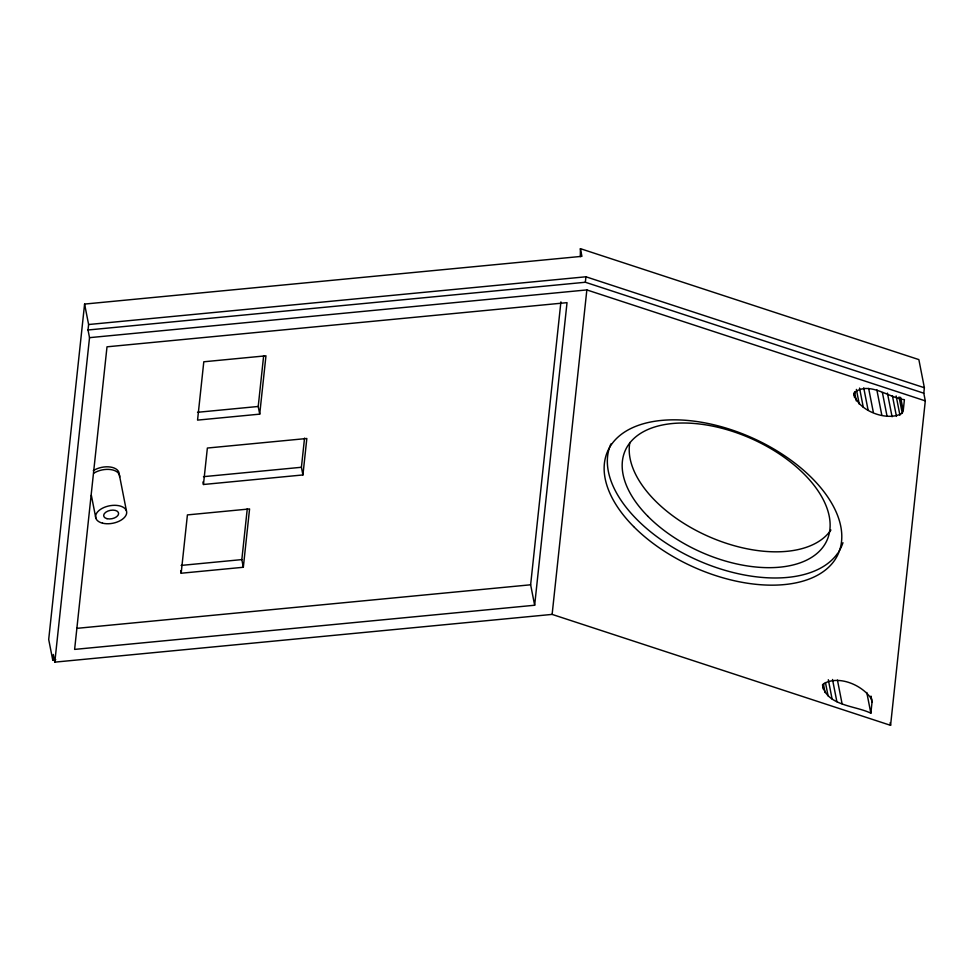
<?xml version="1.0" encoding="UTF-8"?>
<svg xmlns="http://www.w3.org/2000/svg" width="974" height="974" viewBox="0 0 974 974"><rect width="100%" height="100%" fill="white"/><g stroke="black" fill="none" stroke-linecap="round" stroke-linejoin="round"><path stroke-width="1.46" d="M52.718 659.934L53.302 654.467L54.8 662.137L552.124 614.399L890.577 725.338L925.3 400.874L923.79 393.204L924.375 387.737L918.859 359.601L580.407 248.662L581.916 256.332L84.592 304.071L48.7 639.468L52.718 659.934L55.737 659.641M54.8 662.137L89.523 337.661L88.025 329.991L88.61 324.525L84.592 304.071M181.164 573.236L187.41 514.905L249.575 508.939L243.33 567.27L181.164 573.236L180.665 570.679M203.456 484.492L207.365 448.04L306.834 438.495L302.926 474.947L203.456 484.492L202.957 481.935M243.33 567.27L241.832 559.6L247.274 508.745M259.717 414.145L265.963 355.814L203.797 361.78L197.552 420.111L259.717 414.145L258.22 406.475L263.662 355.62M302.926 474.947L301.416 467.276L304.545 438.105M534.653 605.244L567.026 302.658L107.006 346.817L74.621 649.402L534.653 605.244L530.635 584.79L560.914 301.867M580.407 248.662L580.334 256.686M923.79 393.204L585.35 282.253L585.934 276.786L88.61 324.525M552.124 614.399L586.847 289.923L89.523 337.661M822.47 684.807C826.549 706.053 855.793 705.602 870.853 713.212L872.022 702.278L871.06 696.264M903.239 410.626L904.408 399.681C889.177 397.94 870.245 381.491 855.16 391.938L854.161 394.531C858.63 411.211 887.789 421.9 902.241 413.232L903.239 410.626L900.621 397.295M88.025 329.991L585.35 282.253M197.527 412.294L258.22 406.475M203.469 476.676L301.416 467.276M181.14 565.419L241.832 559.6M76.666 628.364L530.635 584.79M585.934 276.786L924.375 387.737M586.847 289.923L925.3 400.874M871.633 699.222C862.635 685.148 839.15 675.006 823.943 683.59L822.957 686.195L823.347 689.251M899.051 396.942L902.241 413.232M896.153 395.955L899.927 415.204M892.391 395.675L896.457 416.409M887.424 393.082L892.074 416.762M882.407 392.571L887.058 416.251M876.819 389.734L881.762 414.9M868.65 388.443L873.301 412.124M863.731 387.822L868.077 410.03M859.531 388.09L863.305 407.339M856.377 389.417L859.287 404.222M854.551 392.011L856.292 400.898M853.674 393.155L854.551 397.599M890.078 722.781L890.577 725.338M870.866 696.361L872.022 702.278M866.787 692.49L870.853 713.212M837.445 680.096L842.084 703.788M832.514 679.487L836.873 701.694M828.314 679.742L832.088 698.991M825.453 682.555L828.07 695.874M823.347 683.675L825.088 692.551M119.352 474.801L126.401 510.729M91.361 495.34L95.878 518.338M93.285 470.649A15.779 8.888 -11.1 0 1 110.439 467.045A15.779 8.888 -11.1 0 1 119.132 474.545M93.784 473.206A15.779 8.888 -11.1 0 1 110.939 469.602A15.779 8.888 -11.1 0 1 119.632 477.102M830.919 530.002A110.415 62.068 24 0 1 709.376 536.832A110.415 62.068 24 0 1 629.861 442.513M837.908 552.94A126.182 70.932 24 0 1 691.345 557.372A126.182 70.932 24 0 1 610.929 443.925M842.96 542.701A126.182 70.932 24 0 1 838.699 551.747M107.006 518.679A7.573 4.261 -11.1 0 0 118.597 513.822A7.573 4.261 -11.1 0 0 107.81 511.107A7.573 4.261 -11.1 0 0 107.006 518.679M102.526 523.172A15.779 8.888 -11.1 0 0 126.681 513.042A15.779 8.888 -11.1 0 0 104.218 507.393A15.779 8.888 -11.1 0 0 102.526 523.172M647.966 516.39A110.415 62.068 24 0 0 824.637 544.697A110.415 62.068 24 0 0 705.906 424.895A110.415 62.068 24 0 0 647.966 516.39M633.611 526.544A126.182 70.932 24 0 0 835.522 558.906A126.182 70.932 24 0 0 699.831 421.986A126.182 70.932 24 0 0 633.611 526.544"/></g></svg>
